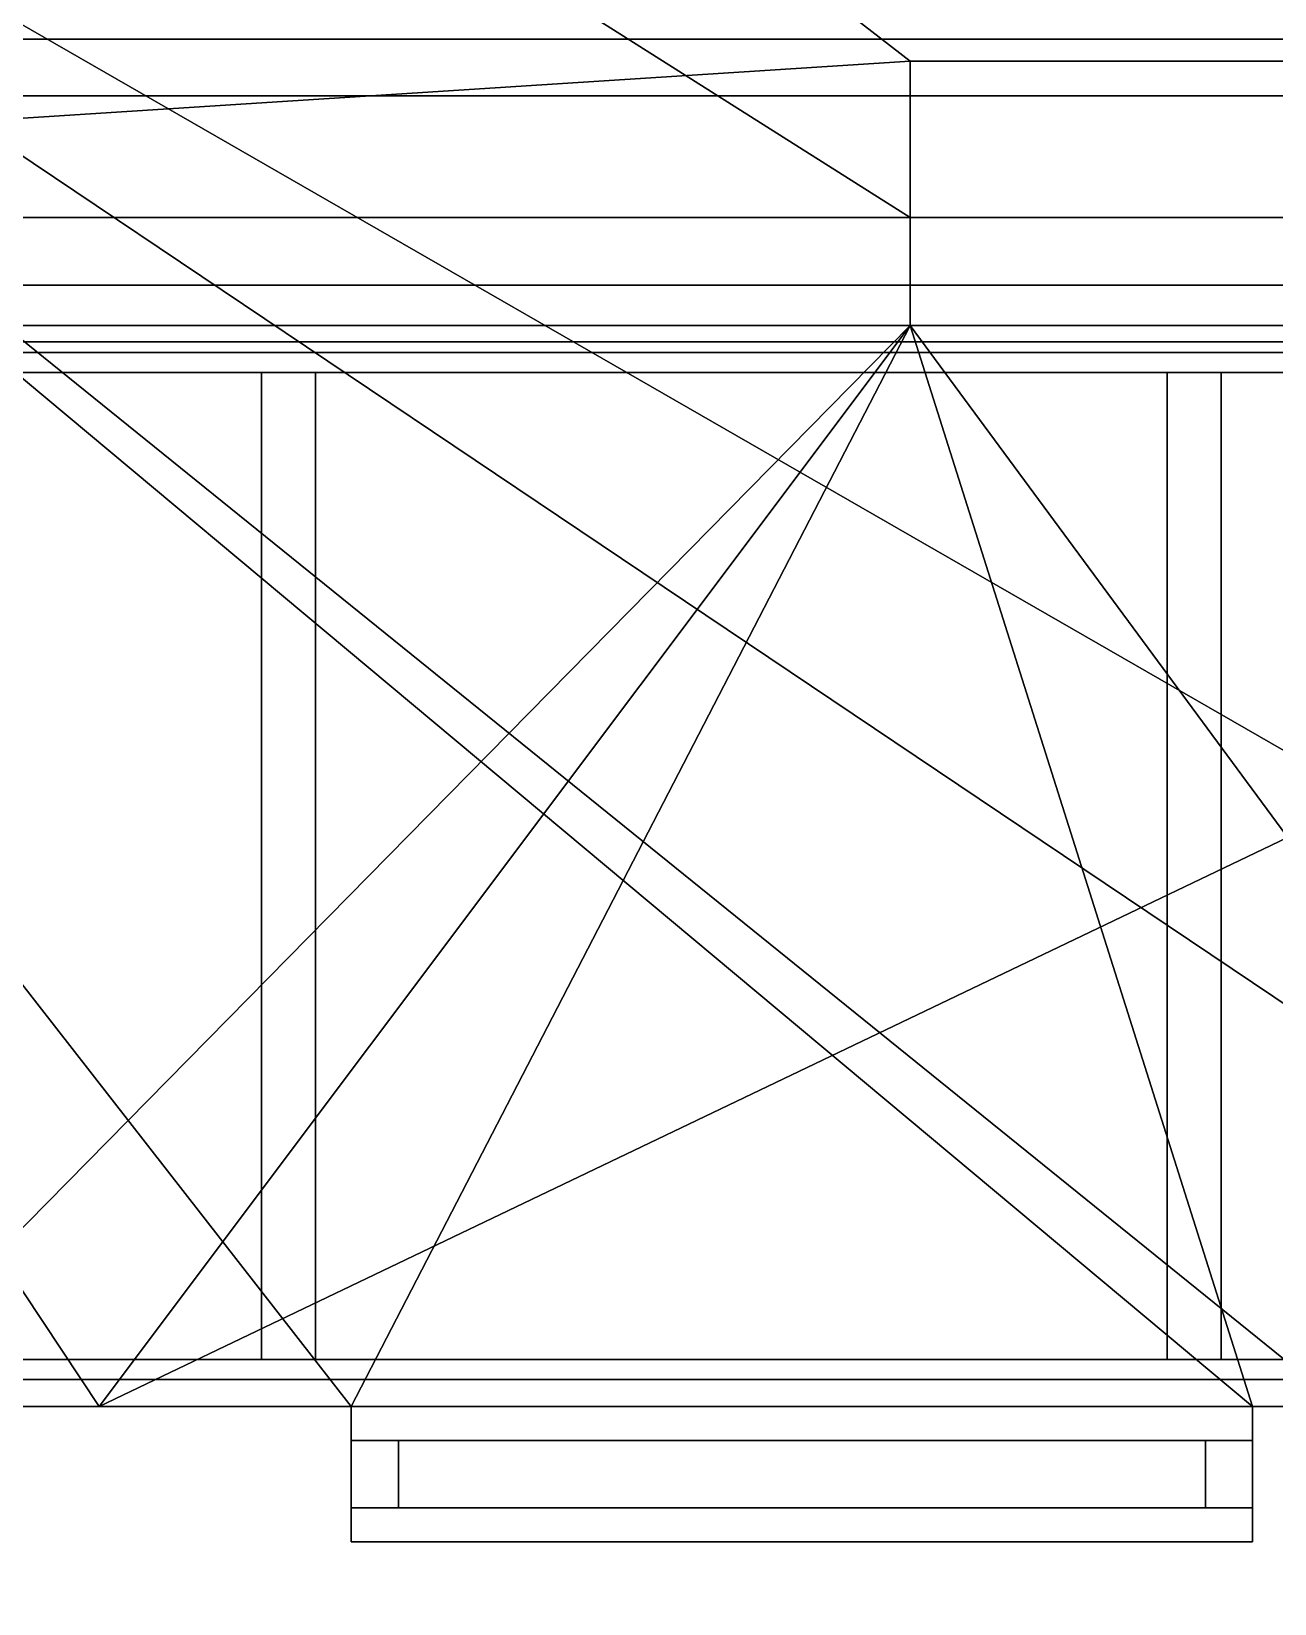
# Model space of a CAD drawing. Extents: x -7.1 to 5.5, y -11 to 12.
# Drawn here: x -3.785 to -1.486, y 5.336 to 8.244 of the extents above; entities that cross this region are included whole.
import ezdxf

# ---------------------------------------------------------------- set-up
doc = ezdxf.new("R2010")
doc.units = 0

msp = doc.modelspace()

# ---------------------------------------------------------------- linework, layer by layer
for points in [[(-7.01, 11.9, 33.8262), (-7.01, 7.7, 33.8262), (5.39, 7.7, 33.8262), (5.39, 11.9, 33.8262)], [(0.04, 8.189, 3.6953), (5.04, 11.6741, 3.6953), (-6.66, 11.6741, 3.6953), (-2.16, 8.189, 3.6953)], [(-2.16, 8.189, 3.6953), (-6.66, 11.6741, 3.6953), (-6.66, 7.9, 3.6953)], [(0.04, 8.189, 7.2953), (5.04, 11.6741, 7.2953), (-6.66, 11.6741, 7.2953), (-2.16, 8.189, 7.2953)], [(-2.16, 8.189, 7.2953), (-6.66, 11.6741, 7.2953), (-6.66, 7.9, 7.2953)], [(0.04, 8.189, 10.8953), (5.04, 11.6741, 10.8953), (-6.66, 11.6741, 10.8953), (-2.16, 8.189, 10.8953)], [(-2.16, 8.189, 10.8953), (-6.66, 11.6741, 10.8953), (-6.66, 7.9, 10.8953)], [(0.04, 8.189, 14.4953), (5.04, 11.6741, 14.4953), (-6.66, 11.6741, 14.4953), (-2.16, 8.189, 14.4953)], [(-2.16, 8.189, 14.4953), (-6.66, 11.6741, 14.4953), (-6.66, 7.9, 14.4953)], [(0.04, 8.189, 18.0953), (5.04, 11.6741, 18.0953), (-6.66, 11.6741, 18.0953), (-2.16, 8.189, 18.0953)], [(-2.16, 8.189, 18.0953), (-6.66, 11.6741, 18.0953), (-6.66, 7.9, 18.0953)], [(0.04, 8.189, 21.6953), (5.04, 11.6741, 21.6953), (-6.66, 11.6741, 21.6953), (-2.16, 8.189, 21.6953)], [(-2.16, 8.189, 21.6953), (-6.66, 11.6741, 21.6953), (-6.66, 7.9, 21.6953)], [(0.04, 8.189, 25.2953), (5.04, 11.6741, 25.2953), (-6.66, 11.6741, 25.2953), (-2.16, 8.189, 25.2953)], [(-2.16, 8.189, 25.2953), (-6.66, 11.6741, 25.2953), (-6.66, 7.9, 25.2953)], [(0.04, 8.189, 28.8953), (5.04, 11.6741, 28.8953), (-6.66, 11.6741, 28.8953), (-2.16, 8.189, 28.8953)], [(-2.16, 8.189, 28.8953), (-6.66, 11.6741, 28.8953), (-6.66, 7.9, 28.8953)], [(-2.16, 7.9, 6.8953), (-6.66, 7.9, 6.8953), (-6.66, 10.7481, 6.8953)], [(-2.16, 7.9, 6.8953), (-6.66, 10.7481, 6.8953), (5.04, 10.7481, 6.8953), (0.04, 7.9, 6.8953)], [(-2.16, 7.9, 10.4953), (-6.66, 7.9, 10.4953), (-6.66, 10.7481, 10.4953)], [(-2.16, 7.9, 10.4953), (-6.66, 10.7481, 10.4953), (5.04, 10.7481, 10.4953), (0.04, 7.9, 10.4953)], [(-2.16, 7.9, 14.0953), (-6.66, 7.9, 14.0953), (-6.66, 10.7481, 14.0953)], [(-2.16, 7.9, 14.0953), (-6.66, 10.7481, 14.0953), (5.04, 10.7481, 14.0953), (0.04, 7.9, 14.0953)], [(-2.16, 7.9, 17.6953), (-6.66, 7.9, 17.6953), (-6.66, 10.7481, 17.6953)], [(-2.16, 7.9, 17.6953), (-6.66, 10.7481, 17.6953), (5.04, 10.7481, 17.6953), (0.04, 7.9, 17.6953)], [(-2.16, 7.9, 21.2953), (-6.66, 7.9, 21.2953), (-6.66, 10.7481, 21.2953)], [(-2.16, 7.9, 21.2953), (-6.66, 10.7481, 21.2953), (5.04, 10.7481, 21.2953), (0.04, 7.9, 21.2953)], [(-2.16, 7.9, 24.8953), (-6.66, 7.9, 24.8953), (-6.66, 10.7481, 24.8953)], [(-2.16, 7.9, 24.8953), (-6.66, 10.7481, 24.8953), (5.04, 10.7481, 24.8953), (0.04, 7.9, 24.8953)], [(-2.16, 7.9, 28.4953), (-6.66, 7.9, 28.4953), (-6.66, 10.7481, 28.4953)], [(-2.16, 7.9, 28.4953), (-6.66, 10.7481, 28.4953), (5.04, 10.7481, 28.4953), (0.04, 7.9, 28.4953)], [(-2.16, 7.9, 32.0953), (-6.66, 7.9, 32.0953), (-6.66, 10.7481, 32.0953)], [(-2.16, 7.9, 32.0953), (-6.66, 10.7481, 32.0953), (5.04, 10.7481, 32.0953), (0.04, 7.9, 32.0953)], [(4.69, 9.7, 3.0953), (-3.66, 5.7, 3.0953), (-6.31, 9.7, 3.0953)], [(-6.31, 9.7, 3.0953), (-3.66, 5.7, 3.0953), (-5.96, 5.7, 3.0953)], [(-6.31, 9.7, 0.0953), (-4.1267, 5.7, 0.0953), (-3.66, 5.7, 0.0953)], [(-6.31, 9.7, 0.0953), (-3.66, 5.7, 0.0953), (-3.1934, 5.7, 0.0953)], [(-6.31, 9.7, 0.0953), (-3.1934, 5.7, 0.0953), (-1.5267, 5.7, 0.0953)], [(-6.31, 9.7, 0.0953), (-1.5267, 5.7, 0.0953), (-1.36, 5.7, 0.0953)], [(-6.31, 9.7, 0.0953), (-0.36, 5.7, 0.0953), (0.64, 5.7, 0.0953)], [(-6.31, 9.7, 0.0953), (0.64, 5.7, 0.0953), (1.09, 5.7, 0.0953), (4.69, 9.7, 0.0953)], [(-6.31, 9.7, 0.0953), (-1.36, 5.7, 0.0953), (-0.36, 5.7, 0.0953)], [(4.69, 9.7, 3.0953), (-1.36, 5.7, 3.0953), (-3.66, 5.7, 3.0953)], [(4.69, 8.23, 1.0453), (-4.31, 8.23, 1.0453), (-4.31, 7.67, 1.0453), (4.69, 7.67, 1.0453)], [(4.69, 8.23, 0.9453), (-4.31, 8.23, 0.9453), (-4.31, 8.23, 1.0453), (4.69, 8.23, 1.0453)], [(4.69, 8.23, 0.9453), (4.69, 7.67, 0.9453), (-4.31, 7.67, 0.9453), (-4.31, 8.23, 0.9453)], [(-2.16, 7.9, 3.6953), (-2.16, 8.189, 3.6953), (-6.66, 7.9, 3.6953)], [(-2.16, 7.9, 7.2953), (-2.16, 8.189, 7.2953), (-6.66, 7.9, 7.2953)], [(-2.16, 7.9, 10.8953), (-2.16, 8.189, 10.8953), (-6.66, 7.9, 10.8953)], [(-2.16, 7.9, 14.4953), (-2.16, 8.189, 14.4953), (-6.66, 7.9, 14.4953)], [(-2.16, 7.9, 18.0953), (-2.16, 8.189, 18.0953), (-6.66, 7.9, 18.0953)], [(-2.16, 7.9, 21.6953), (-2.16, 8.189, 21.6953), (-6.66, 7.9, 21.6953)], [(-2.16, 7.9, 25.2953), (-2.16, 8.189, 25.2953), (-6.66, 7.9, 25.2953)], [(-2.16, 7.9, 28.8953), (-2.16, 8.189, 28.8953), (-6.66, 7.9, 28.8953)], [(0.04, 7.9, 3.6102), (0.04, 8.189, 3.6102), (-2.16, 8.189, 3.6102), (-2.16, 7.9, 3.6102)], [(0.04, 8.189, 3.6102), (0.04, 8.189, 3.6953), (-2.16, 8.189, 3.6953), (-2.16, 8.189, 3.6102)], [(-2.16, 7.9, 3.6953), (-2.16, 7.9, 3.6102), (-2.16, 8.189, 3.6102), (-2.16, 8.189, 3.6953)], [(0.04, 7.9, 7.2103), (0.04, 8.189, 7.2103), (-2.16, 8.189, 7.2103), (-2.16, 7.9, 7.2103)], [(0.04, 8.189, 7.2103), (0.04, 8.189, 7.2953), (-2.16, 8.189, 7.2953), (-2.16, 8.189, 7.2103)], [(-2.16, 7.9, 7.2953), (-2.16, 7.9, 7.2103), (-2.16, 8.189, 7.2103), (-2.16, 8.189, 7.2953)], [(0.04, 7.9, 10.8103), (0.04, 8.189, 10.8103), (-2.16, 8.189, 10.8103), (-2.16, 7.9, 10.8103)], [(0.04, 8.189, 10.8103), (0.04, 8.189, 10.8953), (-2.16, 8.189, 10.8953), (-2.16, 8.189, 10.8103)], [(-2.16, 7.9, 10.8953), (-2.16, 7.9, 10.8103), (-2.16, 8.189, 10.8103), (-2.16, 8.189, 10.8953)], [(0.04, 7.9, 14.4103), (0.04, 8.189, 14.4103), (-2.16, 8.189, 14.4103), (-2.16, 7.9, 14.4103)], [(0.04, 8.189, 14.4103), (0.04, 8.189, 14.4953), (-2.16, 8.189, 14.4953), (-2.16, 8.189, 14.4103)], [(-2.16, 7.9, 14.4953), (-2.16, 7.9, 14.4103), (-2.16, 8.189, 14.4103), (-2.16, 8.189, 14.4953)], [(0.04, 7.9, 18.0103), (0.04, 8.189, 18.0103), (-2.16, 8.189, 18.0103), (-2.16, 7.9, 18.0103)], [(0.04, 8.189, 18.0103), (0.04, 8.189, 18.0953), (-2.16, 8.189, 18.0953), (-2.16, 8.189, 18.0103)], [(-2.16, 7.9, 18.0953), (-2.16, 7.9, 18.0103), (-2.16, 8.189, 18.0103), (-2.16, 8.189, 18.0953)], [(0.04, 7.9, 21.6103), (0.04, 8.189, 21.6103), (-2.16, 8.189, 21.6103), (-2.16, 7.9, 21.6103)], [(0.04, 8.189, 21.6103), (0.04, 8.189, 21.6953), (-2.16, 8.189, 21.6953), (-2.16, 8.189, 21.6103)], [(-2.16, 7.9, 21.6953), (-2.16, 7.9, 21.6103), (-2.16, 8.189, 21.6103), (-2.16, 8.189, 21.6953)], [(0.04, 7.9, 25.2103), (0.04, 8.189, 25.2103), (-2.16, 8.189, 25.2103), (-2.16, 7.9, 25.2103)], [(0.04, 8.189, 25.2103), (0.04, 8.189, 25.2953), (-2.16, 8.189, 25.2953), (-2.16, 8.189, 25.2103)], [(-2.16, 7.9, 25.2953), (-2.16, 7.9, 25.2103), (-2.16, 8.189, 25.2103), (-2.16, 8.189, 25.2953)], [(0.04, 7.9, 28.8103), (0.04, 8.189, 28.8103), (-2.16, 8.189, 28.8103), (-2.16, 7.9, 28.8103)], [(0.04, 8.189, 28.8103), (0.04, 8.189, 28.8953), (-2.16, 8.189, 28.8953), (-2.16, 8.189, 28.8103)], [(-2.16, 7.9, 28.8953), (-2.16, 7.9, 28.8103), (-2.16, 8.189, 28.8103), (-2.16, 8.189, 28.8953)], [(4.69, 8.125, 0.0953), (-4.31, 8.125, 0.0953), (-4.31, 8.125, 0.9453), (4.69, 8.125, 0.9453)], [(-2.16, 7.9, 3.6953), (-6.66, 7.9, 3.6953), (-6.66, 7.9, 6.8953), (-2.16, 7.9, 6.8953)], [(-2.16, 7.9, 7.2953), (-6.66, 7.9, 7.2953), (-6.66, 7.9, 10.4953), (-2.16, 7.9, 10.4953)], [(-2.16, 7.9, 10.8953), (-6.66, 7.9, 10.8953), (-6.66, 7.9, 14.0953), (-2.16, 7.9, 14.0953)], [(-2.16, 7.9, 14.4953), (-6.66, 7.9, 14.4953), (-6.66, 7.9, 17.6953), (-2.16, 7.9, 17.6953)], [(-2.16, 7.9, 18.0953), (-6.66, 7.9, 18.0953), (-6.66, 7.9, 21.2953), (-2.16, 7.9, 21.2953)], [(-2.16, 7.9, 21.6953), (-6.66, 7.9, 21.6953), (-6.66, 7.9, 24.8953), (-2.16, 7.9, 24.8953)], [(-2.16, 7.9, 25.2953), (-6.66, 7.9, 25.2953), (-6.66, 7.9, 28.4953), (-2.16, 7.9, 28.4953)], [(-2.16, 7.9, 28.8953), (-6.66, 7.9, 28.8953), (-6.66, 7.9, 32.0953), (-2.16, 7.9, 32.0953)], [(-2.16, 7.9, 6.8953), (0.04, 7.9, 6.8953), (0.04, 7.7, 6.8953), (-2.16, 7.7, 6.8953)], [(0.04, 7.7, 3.4953), (0.04, 7.9, 3.4953), (-2.16, 7.9, 3.4953), (-2.16, 7.7, 3.4953)], [(0.04, 7.9, 3.6102), (-2.16, 7.9, 3.6102), (-2.16, 7.9, 3.4953), (0.04, 7.9, 3.4953)], [(-2.16, 7.9, 3.6102), (-2.16, 7.9, 3.6953), (-2.16, 7.7, 3.4953), (-2.16, 7.9, 3.4953)], [(-2.16, 7.9, 6.8953), (-2.16, 7.7, 6.8953), (-2.16, 7.7, 3.4953), (-2.16, 7.9, 3.6953)], [(-2.16, 7.9, 10.4953), (0.04, 7.9, 10.4953), (0.04, 7.7, 10.4953), (-2.16, 7.7, 10.4953)], [(0.04, 7.7, 7.0953), (0.04, 7.9, 7.0953), (-2.16, 7.9, 7.0953), (-2.16, 7.7, 7.0953)], [(0.04, 7.9, 7.2103), (-2.16, 7.9, 7.2103), (-2.16, 7.9, 7.0953), (0.04, 7.9, 7.0953)], [(-2.16, 7.9, 7.2103), (-2.16, 7.9, 7.2953), (-2.16, 7.7, 7.0953), (-2.16, 7.9, 7.0953)], [(-2.16, 7.9, 10.4953), (-2.16, 7.7, 10.4953), (-2.16, 7.7, 7.0953), (-2.16, 7.9, 7.2953)], [(-2.16, 7.9, 14.0953), (0.04, 7.9, 14.0953), (0.04, 7.7, 14.0953), (-2.16, 7.7, 14.0953)], [(0.04, 7.7, 10.6953), (0.04, 7.9, 10.6953), (-2.16, 7.9, 10.6953), (-2.16, 7.7, 10.6953)], [(0.04, 7.9, 10.8103), (-2.16, 7.9, 10.8103), (-2.16, 7.9, 10.6953), (0.04, 7.9, 10.6953)], [(-2.16, 7.9, 10.8103), (-2.16, 7.9, 10.8953), (-2.16, 7.7, 10.6953), (-2.16, 7.9, 10.6953)], [(-2.16, 7.9, 14.0953), (-2.16, 7.7, 14.0953), (-2.16, 7.7, 10.6953), (-2.16, 7.9, 10.8953)], [(-2.16, 7.9, 17.6953), (0.04, 7.9, 17.6953), (0.04, 7.7, 17.6953), (-2.16, 7.7, 17.6953)], [(0.04, 7.7, 14.2953), (0.04, 7.9, 14.2953), (-2.16, 7.9, 14.2953), (-2.16, 7.7, 14.2953)], [(0.04, 7.9, 14.4103), (-2.16, 7.9, 14.4103), (-2.16, 7.9, 14.2953), (0.04, 7.9, 14.2953)], [(-2.16, 7.9, 14.4103), (-2.16, 7.9, 14.4953), (-2.16, 7.7, 14.2953), (-2.16, 7.9, 14.2953)], [(-2.16, 7.9, 17.6953), (-2.16, 7.7, 17.6953), (-2.16, 7.7, 14.2953), (-2.16, 7.9, 14.4953)], [(-2.16, 7.9, 21.2953), (0.04, 7.9, 21.2953), (0.04, 7.7, 21.2953), (-2.16, 7.7, 21.2953)], [(0.04, 7.7, 17.8953), (0.04, 7.9, 17.8953), (-2.16, 7.9, 17.8953), (-2.16, 7.7, 17.8953)], [(0.04, 7.9, 18.0103), (-2.16, 7.9, 18.0103), (-2.16, 7.9, 17.8953), (0.04, 7.9, 17.8953)], [(-2.16, 7.9, 18.0103), (-2.16, 7.9, 18.0953), (-2.16, 7.7, 17.8953), (-2.16, 7.9, 17.8953)], [(-2.16, 7.9, 21.2953), (-2.16, 7.7, 21.2953), (-2.16, 7.7, 17.8953), (-2.16, 7.9, 18.0953)], [(-2.16, 7.9, 24.8953), (0.04, 7.9, 24.8953), (0.04, 7.7, 24.8953), (-2.16, 7.7, 24.8953)], [(0.04, 7.7, 21.4953), (0.04, 7.9, 21.4953), (-2.16, 7.9, 21.4953), (-2.16, 7.7, 21.4953)], [(0.04, 7.9, 21.6103), (-2.16, 7.9, 21.6103), (-2.16, 7.9, 21.4953), (0.04, 7.9, 21.4953)], [(-2.16, 7.9, 21.6103), (-2.16, 7.9, 21.6953), (-2.16, 7.7, 21.4953), (-2.16, 7.9, 21.4953)], [(-2.16, 7.9, 24.8953), (-2.16, 7.7, 24.8953), (-2.16, 7.7, 21.4953), (-2.16, 7.9, 21.6953)], [(-2.16, 7.9, 28.4953), (0.04, 7.9, 28.4953), (0.04, 7.7, 28.4953), (-2.16, 7.7, 28.4953)], [(0.04, 7.7, 25.0953), (0.04, 7.9, 25.0953), (-2.16, 7.9, 25.0953), (-2.16, 7.7, 25.0953)], [(0.04, 7.9, 25.2103), (-2.16, 7.9, 25.2103), (-2.16, 7.9, 25.0953), (0.04, 7.9, 25.0953)], [(-2.16, 7.9, 25.2103), (-2.16, 7.9, 25.2953), (-2.16, 7.7, 25.0953), (-2.16, 7.9, 25.0953)], [(-2.16, 7.9, 28.4953), (-2.16, 7.7, 28.4953), (-2.16, 7.7, 25.0953), (-2.16, 7.9, 25.2953)], [(-2.16, 7.9, 32.0953), (0.04, 7.9, 32.0953), (0.04, 7.7, 32.6188), (-2.16, 7.7, 32.6188)], [(0.04, 7.7, 28.6953), (0.04, 7.9, 28.6953), (-2.16, 7.9, 28.6953), (-2.16, 7.7, 28.6953)], [(0.04, 7.9, 28.8103), (-2.16, 7.9, 28.8103), (-2.16, 7.9, 28.6953), (0.04, 7.9, 28.6953)], [(-2.16, 7.9, 28.8103), (-2.16, 7.9, 28.8953), (-2.16, 7.7, 28.6953), (-2.16, 7.9, 28.6953)], [(-2.16, 7.9, 32.0953), (-2.16, 7.7, 32.6188), (-2.16, 7.7, 28.6953), (-2.16, 7.9, 28.8953)], [(4.69, 7.775, 0.9453), (-4.31, 7.775, 0.9453), (-4.31, 7.775, 0.0953), (4.69, 7.775, 0.0953)], [(-7.01, 7.7, 33.7), (-7.06, 7.65, 33.7), (5.44, 7.65, 33.7), (5.39, 7.7, 33.7)], [(5.39, 7.7, 33.5698), (5.44, 7.65, 33.5698), (-7.06, 7.65, 33.5698), (-7.01, 7.7, 33.5698)], [(-6.76, 7.7, 32.9453), (5.14, 7.7, 32.9453), (5.39, 7.7, 33.8262), (-7.01, 7.7, 33.8262)], [(5.14, 7.7, 32.9453), (-6.76, 7.7, 32.9453), (-6.6794, 7.6131, 32.9453), (5.0593, 7.6131, 32.9453)], [(5.0593, 7.6131, 32.9453), (-6.6794, 7.6131, 32.9453), (-6.66, 7.7, 32.6188), (5.04, 7.7, 32.6188)], [(-6.66, 7.7, 3.4953), (-2.16, 7.7, 3.4953), (-2.16, 7.7, 6.8953), (-6.66, 7.7, 6.8953)], [(-2.16, 7.7, 6.8953), (-3.66, 5.7, 6.8953), (-6.66, 5.7, 6.8953), (-6.66, 7.7, 6.8953)], [(-4.1267, 5.7, 3.4953), (-2.16, 7.7, 3.4953), (-6.66, 7.7, 3.4953)], [(-6.66, 7.7, 7.0953), (-2.16, 7.7, 7.0953), (-2.16, 7.7, 10.4953), (-6.66, 7.7, 10.4953)], [(-2.16, 7.7, 10.4953), (-3.66, 5.7, 10.4953), (-6.66, 5.7, 10.4953), (-6.66, 7.7, 10.4953)], [(-4.1267, 5.7, 7.0953), (-2.16, 7.7, 7.0953), (-6.66, 7.7, 7.0953)], [(-6.66, 7.7, 10.6953), (-2.16, 7.7, 10.6953), (-2.16, 7.7, 14.0953), (-6.66, 7.7, 14.0953)], [(-2.16, 7.7, 14.0953), (-3.66, 5.7, 14.0953), (-6.66, 5.7, 14.0953), (-6.66, 7.7, 14.0953)], [(-4.1267, 5.7, 10.6953), (-2.16, 7.7, 10.6953), (-6.66, 7.7, 10.6953)], [(-6.66, 7.7, 14.2953), (-2.16, 7.7, 14.2953), (-2.16, 7.7, 17.6953), (-6.66, 7.7, 17.6953)], [(-2.16, 7.7, 17.6953), (-3.66, 5.7, 17.6953), (-6.66, 5.7, 17.6953), (-6.66, 7.7, 17.6953)], [(-4.1267, 5.7, 14.2953), (-2.16, 7.7, 14.2953), (-6.66, 7.7, 14.2953)], [(-6.66, 7.7, 17.8953), (-2.16, 7.7, 17.8953), (-2.16, 7.7, 21.2953), (-6.66, 7.7, 21.2953)], [(-2.16, 7.7, 21.2953), (-3.66, 5.7, 21.2953), (-6.66, 5.7, 21.2953), (-6.66, 7.7, 21.2953)], [(-4.1267, 5.7, 17.8953), (-2.16, 7.7, 17.8953), (-6.66, 7.7, 17.8953)], [(-6.66, 7.7, 21.4953), (-2.16, 7.7, 21.4953), (-2.16, 7.7, 24.8953), (-6.66, 7.7, 24.8953)], [(-2.16, 7.7, 24.8953), (-3.66, 5.7, 24.8953), (-6.66, 5.7, 24.8953), (-6.66, 7.7, 24.8953)], [(-4.1267, 5.7, 21.4953), (-2.16, 7.7, 21.4953), (-6.66, 7.7, 21.4953)], [(-6.66, 7.7, 25.0953), (-2.16, 7.7, 25.0953), (-2.16, 7.7, 28.4953), (-6.66, 7.7, 28.4953)], [(-2.16, 7.7, 28.4953), (-3.66, 5.7, 28.4953), (-6.66, 5.7, 28.4953), (-6.66, 7.7, 28.4953)], [(-4.1267, 5.7, 25.0953), (-2.16, 7.7, 25.0953), (-6.66, 7.7, 25.0953)], [(-6.66, 7.7, 28.6953), (-2.16, 7.7, 28.6953), (-2.16, 7.7, 32.6188), (-6.66, 7.7, 32.6188)], [(-4.1267, 5.7, 28.6953), (-2.16, 7.7, 28.6953), (-6.66, 7.7, 28.6953)], [(-3.66, 5.7, 3.4953), (-2.16, 7.7, 3.4953), (-4.1267, 5.7, 3.4953)], [(-3.66, 5.7, 7.0953), (-2.16, 7.7, 7.0953), (-4.1267, 5.7, 7.0953)], [(-3.66, 5.7, 10.6953), (-2.16, 7.7, 10.6953), (-4.1267, 5.7, 10.6953)], [(-3.66, 5.7, 14.2953), (-2.16, 7.7, 14.2953), (-4.1267, 5.7, 14.2953)], [(-3.66, 5.7, 17.8953), (-2.16, 7.7, 17.8953), (-4.1267, 5.7, 17.8953)], [(-3.66, 5.7, 21.4953), (-2.16, 7.7, 21.4953), (-4.1267, 5.7, 21.4953)], [(-3.66, 5.7, 25.0953), (-2.16, 7.7, 25.0953), (-4.1267, 5.7, 25.0953)], [(-3.66, 5.7, 28.6953), (-2.16, 7.7, 28.6953), (-4.1267, 5.7, 28.6953)], [(-3.66, 5.7, 3.4953), (-3.1934, 5.7, 3.4953), (-2.16, 7.7, 3.4953)], [(-0.685, 5.7, 6.8953), (-3.66, 5.7, 6.8953), (-2.16, 7.7, 6.8953)], [(-3.66, 5.7, 7.0953), (-3.1934, 5.7, 7.0953), (-2.16, 7.7, 7.0953)], [(-0.685, 5.7, 10.4953), (-3.66, 5.7, 10.4953), (-2.16, 7.7, 10.4953)], [(-3.66, 5.7, 10.6953), (-3.1934, 5.7, 10.6953), (-2.16, 7.7, 10.6953)], [(-0.685, 5.7, 14.0953), (-3.66, 5.7, 14.0953), (-2.16, 7.7, 14.0953)], [(-3.66, 5.7, 14.2953), (-3.1934, 5.7, 14.2953), (-2.16, 7.7, 14.2953)], [(-0.685, 5.7, 17.6953), (-3.66, 5.7, 17.6953), (-2.16, 7.7, 17.6953)], [(-3.66, 5.7, 17.8953), (-3.1934, 5.7, 17.8953), (-2.16, 7.7, 17.8953)], [(-0.685, 5.7, 21.2953), (-3.66, 5.7, 21.2953), (-2.16, 7.7, 21.2953)], [(-3.66, 5.7, 21.4953), (-3.1934, 5.7, 21.4953), (-2.16, 7.7, 21.4953)], [(-0.685, 5.7, 24.8953), (-3.66, 5.7, 24.8953), (-2.16, 7.7, 24.8953)], [(-3.66, 5.7, 25.0953), (-3.1934, 5.7, 25.0953), (-2.16, 7.7, 25.0953)], [(-0.685, 5.7, 28.4953), (-3.66, 5.7, 28.4953), (-2.16, 7.7, 28.4953)], [(-3.66, 5.7, 28.6953), (-3.1934, 5.7, 28.6953), (-2.16, 7.7, 28.6953)], [(-1.5267, 5.7, 3.4953), (-2.16, 7.7, 3.4953), (-3.1934, 5.7, 3.4953)], [(-1.5267, 5.7, 7.0953), (-2.16, 7.7, 7.0953), (-3.1934, 5.7, 7.0953)], [(-1.5267, 5.7, 10.6953), (-2.16, 7.7, 10.6953), (-3.1934, 5.7, 10.6953)], [(-1.5267, 5.7, 14.2953), (-2.16, 7.7, 14.2953), (-3.1934, 5.7, 14.2953)], [(-1.5267, 5.7, 17.8953), (-2.16, 7.7, 17.8953), (-3.1934, 5.7, 17.8953)], [(-1.5267, 5.7, 21.4953), (-2.16, 7.7, 21.4953), (-3.1934, 5.7, 21.4953)], [(-1.5267, 5.7, 25.0953), (-2.16, 7.7, 25.0953), (-3.1934, 5.7, 25.0953)], [(-1.5267, 5.7, 28.6953), (-2.16, 7.7, 28.6953), (-3.1934, 5.7, 28.6953)], [(-1.36, 5.7, 3.4953), (0.04, 7.7, 3.4953), (-2.16, 7.7, 3.4953), (-1.5267, 5.7, 3.4953)], [(-0.685, 5.7, 6.8953), (-2.16, 7.7, 6.8953), (0.04, 7.7, 6.8953)], [(-1.36, 5.7, 7.0953), (0.04, 7.7, 7.0953), (-2.16, 7.7, 7.0953), (-1.5267, 5.7, 7.0953)], [(-0.685, 5.7, 10.4953), (-2.16, 7.7, 10.4953), (0.04, 7.7, 10.4953)], [(-1.36, 5.7, 10.6953), (0.04, 7.7, 10.6953), (-2.16, 7.7, 10.6953), (-1.5267, 5.7, 10.6953)], [(-0.685, 5.7, 14.0953), (-2.16, 7.7, 14.0953), (0.04, 7.7, 14.0953)], [(-1.36, 5.7, 14.2953), (0.04, 7.7, 14.2953), (-2.16, 7.7, 14.2953), (-1.5267, 5.7, 14.2953)], [(-0.685, 5.7, 17.6953), (-2.16, 7.7, 17.6953), (0.04, 7.7, 17.6953)], [(-1.36, 5.7, 17.8953), (0.04, 7.7, 17.8953), (-2.16, 7.7, 17.8953), (-1.5267, 5.7, 17.8953)], [(-0.685, 5.7, 21.2953), (-2.16, 7.7, 21.2953), (0.04, 7.7, 21.2953)], [(-1.36, 5.7, 21.4953), (0.04, 7.7, 21.4953), (-2.16, 7.7, 21.4953), (-1.5267, 5.7, 21.4953)], [(-0.685, 5.7, 24.8953), (-2.16, 7.7, 24.8953), (0.04, 7.7, 24.8953)], [(-1.36, 5.7, 25.0953), (0.04, 7.7, 25.0953), (-2.16, 7.7, 25.0953), (-1.5267, 5.7, 25.0953)], [(-0.685, 5.7, 28.4953), (-2.16, 7.7, 28.4953), (0.04, 7.7, 28.4953)], [(-1.36, 5.7, 28.6953), (0.04, 7.7, 28.6953), (-2.16, 7.7, 28.6953), (-1.5267, 5.7, 28.6953)], [(5.44, 7.65, 33.7), (-7.06, 7.65, 33.7), (-7.06, 7.65, 33.5698), (5.44, 7.65, 33.5698)], [(-4.31, 7.67, 0.9453), (4.69, 7.67, 0.9453), (4.69, 7.67, 1.0453), (-4.31, 7.67, 1.0453)], [(5.0593, 7.6131, 32.8394), (5.0593, 5.7869, 32.8394), (-6.6794, 5.7869, 32.8394), (-6.6794, 7.6131, 32.8394)], [(-6.6794, 5.7869, 32.8747), (5.0593, 5.7869, 32.8747), (5.0593, 7.6131, 32.8747), (-6.6794, 7.6131, 32.8747)], [(5.0593, 7.6131, 32.8747), (5.0593, 7.6131, 32.8394), (-6.6794, 7.6131, 32.8394), (-6.6794, 7.6131, 32.8747)], [(-3.2597, 7.6131, 32.9012), (-3.3597, 7.6131, 32.9012), (-3.3597, 5.7869, 32.9012), (-3.2597, 5.7869, 32.9012)], [(-3.2597, 5.7869, 32.813), (-3.3597, 5.7869, 32.813), (-3.3597, 7.6131, 32.813), (-3.2597, 7.6131, 32.813)], [(-3.3597, 7.6131, 32.813), (-3.3597, 5.7869, 32.813), (-3.3597, 5.7869, 32.9012), (-3.3597, 7.6131, 32.9012)], [(-3.2597, 5.7869, 32.9012), (-3.2597, 5.7869, 32.813), (-3.2597, 7.6131, 32.813), (-3.2597, 7.6131, 32.9012)], [(-1.6847, 7.6131, 32.813), (-1.6847, 5.7869, 32.813), (-1.6847, 5.7869, 32.9012), (-1.6847, 7.6131, 32.9012)], [(-1.5847, 5.7869, 32.813), (-1.6847, 5.7869, 32.813), (-1.6847, 7.6131, 32.813), (-1.5847, 7.6131, 32.813)], [(-1.5847, 7.6131, 32.9012), (-1.6847, 7.6131, 32.9012), (-1.6847, 5.7869, 32.9012), (-1.5847, 5.7869, 32.9012)], [(-1.5847, 5.7869, 32.9012), (-1.5847, 5.7869, 32.813), (-1.5847, 7.6131, 32.813), (-1.5847, 7.6131, 32.9012)], [(-6.76, 5.7, 32.9453), (5.14, 5.7, 32.9453), (5.0593, 5.7869, 32.9453), (-6.6794, 5.7869, 32.9453)], [(-6.6794, 5.7869, 32.9453), (5.0593, 5.7869, 32.9453), (5.0593, 5.7, 32.6188), (-6.66, 5.7, 32.6188)], [(5.0593, 5.7869, 32.8394), (5.0593, 5.7869, 32.8747), (-6.6794, 5.7869, 32.8747), (-6.6794, 5.7869, 32.8394)], [(-7.06, 5.75, 33.5698), (-7.06, 5.75, 33.7), (5.44, 5.75, 33.7), (5.44, 5.75, 33.5698)], [(-7.01, 5.7, 33.5698), (-7.06, 5.75, 33.5698), (5.44, 5.75, 33.5698), (5.39, 5.7, 33.5698)], [(5.39, 5.7, 33.7), (5.44, 5.75, 33.7), (-7.06, 5.75, 33.7), (-7.01, 5.7, 33.7)], [(5.39, 5.7, 33.8262), (-7.01, 5.7, 33.8262), (-6.2318, 5.1986, 33.8262), (4.6118, 5.1986, 33.8262)], [(5.14, 5.7, 32.9453), (-6.76, 5.7, 32.9453), (-7.01, 5.7, 33.8262), (5.39, 5.7, 33.8262)], [(-3.66, 5.7, 6.4953), (-5.96, 5.7, 6.4953), (-6.66, 5.7, 6.8953), (-3.66, 5.7, 6.8953)], [(-3.66, 5.7, 10.0953), (-5.96, 5.7, 10.0953), (-6.66, 5.7, 10.4953), (-3.66, 5.7, 10.4953)], [(-3.66, 5.7, 13.6953), (-5.96, 5.7, 13.6953), (-6.66, 5.7, 14.0953), (-3.66, 5.7, 14.0953)], [(-3.66, 5.7, 17.2953), (-5.96, 5.7, 17.2953), (-6.66, 5.7, 17.6953), (-3.66, 5.7, 17.6953)], [(-3.66, 5.7, 20.8953), (-5.96, 5.7, 20.8953), (-6.66, 5.7, 21.2953), (-3.66, 5.7, 21.2953)], [(-3.66, 5.7, 24.4953), (-5.96, 5.7, 24.4953), (-6.66, 5.7, 24.8953), (-3.66, 5.7, 24.8953)], [(-3.66, 5.7, 28.0953), (-5.96, 5.7, 28.0953), (-6.66, 5.7, 28.4953), (-3.66, 5.7, 28.4953)], [(-3.66, 5.7, 31.6953), (-5.96, 5.7, 31.6953), (-6.66, 5.7, 32.6188), (-3.66, 5.7, 32.6188)], [(-3.66, 5.7, 6.4953), (-4.1267, 5.7, 6.0453), (-5.7934, 5.7, 6.0453), (-5.96, 5.7, 6.4953)], [(-3.66, 5.7, 10.0953), (-4.1267, 5.7, 9.6453), (-5.7934, 5.7, 9.6453), (-5.96, 5.7, 10.0953)], [(-3.66, 5.7, 13.6953), (-4.1267, 5.7, 13.2453), (-5.7934, 5.7, 13.2453), (-5.96, 5.7, 13.6953)], [(-3.66, 5.7, 17.2953), (-4.1267, 5.7, 16.8453), (-5.7934, 5.7, 16.8453), (-5.96, 5.7, 17.2953)], [(-3.66, 5.7, 20.8953), (-4.1267, 5.7, 20.4453), (-5.7934, 5.7, 20.4453), (-5.96, 5.7, 20.8953)], [(-3.66, 5.7, 24.4953), (-4.1267, 5.7, 24.0453), (-5.7934, 5.7, 24.0453), (-5.96, 5.7, 24.4953)], [(-3.66, 5.7, 28.0953), (-4.1267, 5.7, 27.6453), (-5.7934, 5.7, 27.6453), (-5.96, 5.7, 28.0953)], [(-3.66, 5.7, 3.0953), (-4.1267, 5.7, 2.6453), (-5.7934, 5.7, 2.6453), (-5.96, 5.7, 3.0953)], [(-3.66, 5.7, 31.6953), (-4.1267, 5.7, 31.2453), (-5.7934, 5.7, 31.2453), (-5.96, 5.7, 31.6953)], [(-3.66, 5.7, 3.4953), (-4.1267, 5.7, 3.4953), (-4.1267, 5.7, 6.0453), (-3.66, 5.7, 6.4953)], [(-3.66, 5.7, 7.0953), (-4.1267, 5.7, 7.0953), (-4.1267, 5.7, 9.6453), (-3.66, 5.7, 10.0953)], [(-3.66, 5.7, 10.6953), (-4.1267, 5.7, 10.6953), (-4.1267, 5.7, 13.2453), (-3.66, 5.7, 13.6953)], [(-3.66, 5.7, 14.2953), (-4.1267, 5.7, 14.2953), (-4.1267, 5.7, 16.8453), (-3.66, 5.7, 17.2953)], [(-3.66, 5.7, 17.8953), (-4.1267, 5.7, 17.8953), (-4.1267, 5.7, 20.4453), (-3.66, 5.7, 20.8953)], [(-3.66, 5.7, 21.4953), (-4.1267, 5.7, 21.4953), (-4.1267, 5.7, 24.0453), (-3.66, 5.7, 24.4953)], [(-3.66, 5.7, 25.0953), (-4.1267, 5.7, 25.0953), (-4.1267, 5.7, 27.6453), (-3.66, 5.7, 28.0953)], [(-3.66, 5.7, 0.0953), (-4.1267, 5.7, 0.0953), (-4.1267, 5.7, 2.6453), (-3.66, 5.7, 3.0953)], [(-3.66, 5.7, 28.6953), (-4.1267, 5.7, 28.6953), (-4.1267, 5.7, 31.2453), (-3.66, 5.7, 31.6953)], [(-3.66, 5.7, 6.4953), (-3.1934, 5.7, 6.0453), (-3.1934, 5.7, 3.4953), (-3.66, 5.7, 3.4953)], [(-1.36, 5.7, 6.4953), (-1.5267, 5.7, 6.0453), (-3.1934, 5.7, 6.0453), (-3.66, 5.7, 6.4953)], [(-3.66, 5.7, 6.4953), (-3.66, 5.7, 6.8953), (-0.685, 5.7, 6.8953), (-1.36, 5.7, 6.4953)], [(-3.66, 5.7, 10.0953), (-3.1934, 5.7, 9.6453), (-3.1934, 5.7, 7.0953), (-3.66, 5.7, 7.0953)], [(-1.36, 5.7, 10.0953), (-1.5267, 5.7, 9.6453), (-3.1934, 5.7, 9.6453), (-3.66, 5.7, 10.0953)], [(-3.66, 5.7, 10.0953), (-3.66, 5.7, 10.4953), (-0.685, 5.7, 10.4953), (-1.36, 5.7, 10.0953)], [(-3.66, 5.7, 13.6953), (-3.1934, 5.7, 13.2453), (-3.1934, 5.7, 10.6953), (-3.66, 5.7, 10.6953)], [(-1.36, 5.7, 13.6953), (-1.5267, 5.7, 13.2453), (-3.1934, 5.7, 13.2453), (-3.66, 5.7, 13.6953)], [(-3.66, 5.7, 13.6953), (-3.66, 5.7, 14.0953), (-0.685, 5.7, 14.0953), (-1.36, 5.7, 13.6953)], [(-3.66, 5.7, 17.2953), (-3.1934, 5.7, 16.8453), (-3.1934, 5.7, 14.2953), (-3.66, 5.7, 14.2953)], [(-1.36, 5.7, 17.2953), (-1.5267, 5.7, 16.8453), (-3.1934, 5.7, 16.8453), (-3.66, 5.7, 17.2953)], [(-3.66, 5.7, 17.2953), (-3.66, 5.7, 17.6953), (-0.685, 5.7, 17.6953), (-1.36, 5.7, 17.2953)], [(-3.66, 5.7, 20.8953), (-3.1934, 5.7, 20.4453), (-3.1934, 5.7, 17.8953), (-3.66, 5.7, 17.8953)], [(-1.36, 5.7, 20.8953), (-1.5267, 5.7, 20.4453), (-3.1934, 5.7, 20.4453), (-3.66, 5.7, 20.8953)], [(-3.66, 5.7, 20.8953), (-3.66, 5.7, 21.2953), (-0.685, 5.7, 21.2953), (-1.36, 5.7, 20.8953)], [(-3.66, 5.7, 24.4953), (-3.1934, 5.7, 24.0453), (-3.1934, 5.7, 21.4953), (-3.66, 5.7, 21.4953)], [(-1.36, 5.7, 24.4953), (-1.5267, 5.7, 24.0453), (-3.1934, 5.7, 24.0453), (-3.66, 5.7, 24.4953)], [(-3.66, 5.7, 24.4953), (-3.66, 5.7, 24.8953), (-0.685, 5.7, 24.8953), (-1.36, 5.7, 24.4953)], [(-3.66, 5.7, 28.0953), (-3.1934, 5.7, 27.6453), (-3.1934, 5.7, 25.0953), (-3.66, 5.7, 25.0953)], [(-1.36, 5.7, 28.0953), (-1.5267, 5.7, 27.6453), (-3.1934, 5.7, 27.6453), (-3.66, 5.7, 28.0953)], [(-3.66, 5.7, 28.0953), (-3.66, 5.7, 28.4953), (-0.685, 5.7, 28.4953), (-1.36, 5.7, 28.0953)], [(-1.36, 5.7, 3.0953), (-1.5267, 5.7, 2.6453), (-3.1934, 5.7, 2.6453), (-3.66, 5.7, 3.0953)], [(-3.66, 5.7, 3.0953), (-3.1934, 5.7, 2.6453), (-3.1934, 5.7, 0.0953), (-3.66, 5.7, 0.0953)], [(-3.66, 5.7, 31.6953), (-3.1934, 5.7, 31.2453), (-3.1934, 5.7, 28.6953), (-3.66, 5.7, 28.6953)], [(-1.36, 5.7, 31.6953), (-1.5267, 5.7, 31.2453), (-3.1934, 5.7, 31.2453), (-3.66, 5.7, 31.6953)], [(-3.66, 5.7, 31.6953), (-3.66, 5.7, 32.6188), (-0.685, 5.7, 32.6188), (-1.36, 5.7, 31.6953)], [(-3.1934, 5.7, 6.0453), (-1.5267, 5.7, 6.0453), (-1.5267, 5.45, 6.0453), (-3.1934, 5.45, 6.0453)], [(-3.1934, 5.7, 3.4953), (-3.1934, 5.7, 6.0453), (-3.1934, 5.45, 6.0453), (-3.1934, 5.45, 3.4953)], [(-1.5267, 5.7, 3.4953), (-3.1934, 5.7, 3.4953), (-3.1934, 5.45, 3.4953), (-1.5267, 5.45, 3.4953)], [(-3.1934, 5.7, 9.6453), (-1.5267, 5.7, 9.6453), (-1.5267, 5.45, 9.6453), (-3.1934, 5.45, 9.6453)], [(-3.1934, 5.7, 7.0953), (-3.1934, 5.7, 9.6453), (-3.1934, 5.45, 9.6453), (-3.1934, 5.45, 7.0953)], [(-1.5267, 5.7, 7.0953), (-3.1934, 5.7, 7.0953), (-3.1934, 5.45, 7.0953), (-1.5267, 5.45, 7.0953)], [(-3.1934, 5.7, 13.2453), (-1.5267, 5.7, 13.2453), (-1.5267, 5.45, 13.2453), (-3.1934, 5.45, 13.2453)], [(-3.1934, 5.7, 10.6953), (-3.1934, 5.7, 13.2453), (-3.1934, 5.45, 13.2453), (-3.1934, 5.45, 10.6953)], [(-1.5267, 5.7, 10.6953), (-3.1934, 5.7, 10.6953), (-3.1934, 5.45, 10.6953), (-1.5267, 5.45, 10.6953)], [(-3.1934, 5.7, 16.8453), (-1.5267, 5.7, 16.8453), (-1.5267, 5.45, 16.8453), (-3.1934, 5.45, 16.8453)], [(-3.1934, 5.7, 14.2953), (-3.1934, 5.7, 16.8453), (-3.1934, 5.45, 16.8453), (-3.1934, 5.45, 14.2953)], [(-1.5267, 5.7, 14.2953), (-3.1934, 5.7, 14.2953), (-3.1934, 5.45, 14.2953), (-1.5267, 5.45, 14.2953)], [(-3.1934, 5.7, 20.4453), (-1.5267, 5.7, 20.4453), (-1.5267, 5.45, 20.4453), (-3.1934, 5.45, 20.4453)], [(-3.1934, 5.7, 17.8953), (-3.1934, 5.7, 20.4453), (-3.1934, 5.45, 20.4453), (-3.1934, 5.45, 17.8953)], [(-1.5267, 5.7, 17.8953), (-3.1934, 5.7, 17.8953), (-3.1934, 5.45, 17.8953), (-1.5267, 5.45, 17.8953)], [(-3.1934, 5.7, 24.0453), (-1.5267, 5.7, 24.0453), (-1.5267, 5.45, 24.0453), (-3.1934, 5.45, 24.0453)], [(-3.1934, 5.7, 21.4953), (-3.1934, 5.7, 24.0453), (-3.1934, 5.45, 24.0453), (-3.1934, 5.45, 21.4953)], [(-1.5267, 5.7, 21.4953), (-3.1934, 5.7, 21.4953), (-3.1934, 5.45, 21.4953), (-1.5267, 5.45, 21.4953)], [(-3.1934, 5.7, 27.6453), (-1.5267, 5.7, 27.6453), (-1.5267, 5.45, 27.6453), (-3.1934, 5.45, 27.6453)], [(-3.1934, 5.7, 25.0953), (-3.1934, 5.7, 27.6453), (-3.1934, 5.45, 27.6453), (-3.1934, 5.45, 25.0953)], [(-1.5267, 5.7, 25.0953), (-3.1934, 5.7, 25.0953), (-3.1934, 5.45, 25.0953), (-1.5267, 5.45, 25.0953)], [(-1.5267, 5.7, 0.0953), (-3.1934, 5.7, 0.0953), (-3.1934, 5.45, 0.0953), (-1.5267, 5.45, 0.0953)], [(-3.1934, 5.7, 0.0953), (-3.1934, 5.7, 2.6453), (-3.1934, 5.45, 2.6453), (-3.1934, 5.45, 0.0953)], [(-3.1934, 5.7, 2.6453), (-1.5267, 5.7, 2.6453), (-1.5267, 5.45, 2.6453), (-3.1934, 5.45, 2.6453)], [(-3.1934, 5.7, 31.2453), (-1.5267, 5.7, 31.2453), (-1.5267, 5.45, 31.2453), (-3.1934, 5.45, 31.2453)], [(-3.1934, 5.7, 28.6953), (-3.1934, 5.7, 31.2453), (-3.1934, 5.45, 31.2453), (-3.1934, 5.45, 28.6953)], [(-1.5267, 5.7, 28.6953), (-3.1934, 5.7, 28.6953), (-3.1934, 5.45, 28.6953), (-1.5267, 5.45, 28.6953)], [(-1.36, 5.7, 3.4953), (-1.5267, 5.7, 3.4953), (-1.5267, 5.7, 6.0453), (-1.36, 5.7, 6.4953)], [(-1.5267, 5.7, 6.0453), (-1.5267, 5.7, 3.4953), (-1.5267, 5.45, 3.4953), (-1.5267, 5.45, 6.0453)], [(-1.36, 5.7, 7.0953), (-1.5267, 5.7, 7.0953), (-1.5267, 5.7, 9.6453), (-1.36, 5.7, 10.0953)], [(-1.5267, 5.7, 9.6453), (-1.5267, 5.7, 7.0953), (-1.5267, 5.45, 7.0953), (-1.5267, 5.45, 9.6453)], [(-1.36, 5.7, 10.6953), (-1.5267, 5.7, 10.6953), (-1.5267, 5.7, 13.2453), (-1.36, 5.7, 13.6953)], [(-1.5267, 5.7, 13.2453), (-1.5267, 5.7, 10.6953), (-1.5267, 5.45, 10.6953), (-1.5267, 5.45, 13.2453)], [(-1.36, 5.7, 14.2953), (-1.5267, 5.7, 14.2953), (-1.5267, 5.7, 16.8453), (-1.36, 5.7, 17.2953)], [(-1.5267, 5.7, 16.8453), (-1.5267, 5.7, 14.2953), (-1.5267, 5.45, 14.2953), (-1.5267, 5.45, 16.8453)], [(-1.36, 5.7, 17.8953), (-1.5267, 5.7, 17.8953), (-1.5267, 5.7, 20.4453), (-1.36, 5.7, 20.8953)], [(-1.5267, 5.7, 20.4453), (-1.5267, 5.7, 17.8953), (-1.5267, 5.45, 17.8953), (-1.5267, 5.45, 20.4453)], [(-1.36, 5.7, 21.4953), (-1.5267, 5.7, 21.4953), (-1.5267, 5.7, 24.0453), (-1.36, 5.7, 24.4953)], [(-1.5267, 5.7, 24.0453), (-1.5267, 5.7, 21.4953), (-1.5267, 5.45, 21.4953), (-1.5267, 5.45, 24.0453)], [(-1.36, 5.7, 25.0953), (-1.5267, 5.7, 25.0953), (-1.5267, 5.7, 27.6453), (-1.36, 5.7, 28.0953)], [(-1.5267, 5.7, 27.6453), (-1.5267, 5.7, 25.0953), (-1.5267, 5.45, 25.0953), (-1.5267, 5.45, 27.6453)], [(-1.5267, 5.7, 2.6453), (-1.5267, 5.7, 0.0953), (-1.5267, 5.45, 0.0953), (-1.5267, 5.45, 2.6453)], [(-1.36, 5.7, 0.0953), (-1.5267, 5.7, 0.0953), (-1.5267, 5.7, 2.6453), (-1.36, 5.7, 3.0953)], [(-1.36, 5.7, 28.6953), (-1.5267, 5.7, 28.6953), (-1.5267, 5.7, 31.2453), (-1.36, 5.7, 31.6953)], [(-1.5267, 5.7, 31.2453), (-1.5267, 5.7, 28.6953), (-1.5267, 5.45, 28.6953), (-1.5267, 5.45, 31.2453)], [(-1.5267, 5.6375, 6.0453), (-1.6137, 5.6375, 5.9583), (-3.1064, 5.6375, 5.9583), (-3.1934, 5.6375, 6.0453)], [(-3.1934, 5.6375, 6.0453), (-3.1064, 5.6375, 5.9583), (-3.1064, 5.6375, 3.4953), (-3.1934, 5.6375, 3.4953)], [(-1.5267, 5.6375, 9.6453), (-1.6137, 5.6375, 9.5583), (-3.1064, 5.6375, 9.5583), (-3.1934, 5.6375, 9.6453)], [(-3.1934, 5.6375, 9.6453), (-3.1064, 5.6375, 9.5583), (-3.1064, 5.6375, 7.0953), (-3.1934, 5.6375, 7.0953)], [(-1.5267, 5.6375, 13.2453), (-1.6137, 5.6375, 13.1583), (-3.1064, 5.6375, 13.1583), (-3.1934, 5.6375, 13.2453)], [(-3.1934, 5.6375, 13.2453), (-3.1064, 5.6375, 13.1583), (-3.1064, 5.6375, 10.6953), (-3.1934, 5.6375, 10.6953)], [(-1.5267, 5.6375, 16.8453), (-1.6137, 5.6375, 16.7583), (-3.1064, 5.6375, 16.7583), (-3.1934, 5.6375, 16.8453)], [(-3.1934, 5.6375, 16.8453), (-3.1064, 5.6375, 16.7583), (-3.1064, 5.6375, 14.2953), (-3.1934, 5.6375, 14.2953)], [(-1.5267, 5.6375, 20.4453), (-1.6137, 5.6375, 20.3583), (-3.1064, 5.6375, 20.3583), (-3.1934, 5.6375, 20.4453)], [(-3.1934, 5.6375, 20.4453), (-3.1064, 5.6375, 20.3583), (-3.1064, 5.6375, 17.8953), (-3.1934, 5.6375, 17.8953)], [(-1.5267, 5.6375, 24.0453), (-1.6137, 5.6375, 23.9583), (-3.1064, 5.6375, 23.9583), (-3.1934, 5.6375, 24.0453)], [(-3.1934, 5.6375, 24.0453), (-3.1064, 5.6375, 23.9583), (-3.1064, 5.6375, 21.4953), (-3.1934, 5.6375, 21.4953)], [(-1.5267, 5.6375, 27.6453), (-1.6137, 5.6375, 27.5583), (-3.1064, 5.6375, 27.5583), (-3.1934, 5.6375, 27.6453)], [(-3.1934, 5.6375, 27.6453), (-3.1064, 5.6375, 27.5583), (-3.1064, 5.6375, 25.0953), (-3.1934, 5.6375, 25.0953)], [(-1.5267, 5.6375, 2.6453), (-1.6137, 5.6375, 2.5583), (-3.1064, 5.6375, 2.5583), (-3.1934, 5.6375, 2.6453)], [(-3.1934, 5.6375, 2.6453), (-3.1064, 5.6375, 2.5583), (-3.1064, 5.6375, 0.0953), (-3.1934, 5.6375, 0.0953)], [(-1.5267, 5.6375, 31.2453), (-1.6137, 5.6375, 31.1583), (-3.1064, 5.6375, 31.1583), (-3.1934, 5.6375, 31.2453)], [(-3.1934, 5.6375, 31.2453), (-3.1064, 5.6375, 31.1583), (-3.1064, 5.6375, 28.6953), (-3.1934, 5.6375, 28.6953)], [(-3.1064, 5.6375, 3.4953), (-3.1064, 5.6375, 5.9583), (-3.1064, 5.5125, 5.9583), (-3.1064, 5.5125, 3.4953)], [(-3.1064, 5.6375, 5.9583), (-1.6137, 5.6375, 5.9583), (-1.6137, 5.5125, 5.9583), (-3.1064, 5.5125, 5.9583)], [(-3.1064, 5.6375, 7.0953), (-3.1064, 5.6375, 9.5583), (-3.1064, 5.5125, 9.5583), (-3.1064, 5.5125, 7.0953)], [(-3.1064, 5.6375, 9.5583), (-1.6137, 5.6375, 9.5583), (-1.6137, 5.5125, 9.5583), (-3.1064, 5.5125, 9.5583)], [(-3.1064, 5.6375, 10.6953), (-3.1064, 5.6375, 13.1583), (-3.1064, 5.5125, 13.1583), (-3.1064, 5.5125, 10.6953)], [(-3.1064, 5.6375, 13.1583), (-1.6137, 5.6375, 13.1583), (-1.6137, 5.5125, 13.1583), (-3.1064, 5.5125, 13.1583)], [(-3.1064, 5.6375, 14.2953), (-3.1064, 5.6375, 16.7583), (-3.1064, 5.5125, 16.7583), (-3.1064, 5.5125, 14.2953)], [(-3.1064, 5.6375, 16.7583), (-1.6137, 5.6375, 16.7583), (-1.6137, 5.5125, 16.7583), (-3.1064, 5.5125, 16.7583)], [(-3.1064, 5.6375, 17.8953), (-3.1064, 5.6375, 20.3583), (-3.1064, 5.5125, 20.3583), (-3.1064, 5.5125, 17.8953)], [(-3.1064, 5.6375, 20.3583), (-1.6137, 5.6375, 20.3583), (-1.6137, 5.5125, 20.3583), (-3.1064, 5.5125, 20.3583)], [(-3.1064, 5.6375, 21.4953), (-3.1064, 5.6375, 23.9583), (-3.1064, 5.5125, 23.9583), (-3.1064, 5.5125, 21.4953)], [(-3.1064, 5.6375, 23.9583), (-1.6137, 5.6375, 23.9583), (-1.6137, 5.5125, 23.9583), (-3.1064, 5.5125, 23.9583)], [(-3.1064, 5.6375, 25.0953), (-3.1064, 5.6375, 27.5583), (-3.1064, 5.5125, 27.5583), (-3.1064, 5.5125, 25.0953)], [(-3.1064, 5.6375, 27.5583), (-1.6137, 5.6375, 27.5583), (-1.6137, 5.5125, 27.5583), (-3.1064, 5.5125, 27.5583)], [(-3.1064, 5.6375, 0.0953), (-3.1064, 5.6375, 2.5583), (-3.1064, 5.5125, 2.5583), (-3.1064, 5.5125, 0.0953)], [(-3.1064, 5.6375, 2.5583), (-1.6137, 5.6375, 2.5583), (-1.6137, 5.5125, 2.5583), (-3.1064, 5.5125, 2.5583)], [(-3.1064, 5.6375, 28.6953), (-3.1064, 5.6375, 31.1583), (-3.1064, 5.5125, 31.1583), (-3.1064, 5.5125, 28.6953)], [(-3.1064, 5.6375, 31.1583), (-1.6137, 5.6375, 31.1583), (-1.6137, 5.5125, 31.1583), (-3.1064, 5.5125, 31.1583)], [(-1.6137, 5.6375, 5.9583), (-1.6137, 5.6375, 3.4953), (-1.6137, 5.5125, 3.4953), (-1.6137, 5.5125, 5.9583)], [(-1.5267, 5.6375, 3.4953), (-1.6137, 5.6375, 3.4953), (-1.6137, 5.6375, 5.9583), (-1.5267, 5.6375, 6.0453)], [(-1.6137, 5.6375, 9.5583), (-1.6137, 5.6375, 7.0953), (-1.6137, 5.5125, 7.0953), (-1.6137, 5.5125, 9.5583)], [(-1.5267, 5.6375, 7.0953), (-1.6137, 5.6375, 7.0953), (-1.6137, 5.6375, 9.5583), (-1.5267, 5.6375, 9.6453)], [(-1.6137, 5.6375, 13.1583), (-1.6137, 5.6375, 10.6953), (-1.6137, 5.5125, 10.6953), (-1.6137, 5.5125, 13.1583)], [(-1.5267, 5.6375, 10.6953), (-1.6137, 5.6375, 10.6953), (-1.6137, 5.6375, 13.1583), (-1.5267, 5.6375, 13.2453)], [(-1.6137, 5.6375, 16.7583), (-1.6137, 5.6375, 14.2953), (-1.6137, 5.5125, 14.2953), (-1.6137, 5.5125, 16.7583)], [(-1.5267, 5.6375, 14.2953), (-1.6137, 5.6375, 14.2953), (-1.6137, 5.6375, 16.7583), (-1.5267, 5.6375, 16.8453)], [(-1.6137, 5.6375, 20.3583), (-1.6137, 5.6375, 17.8953), (-1.6137, 5.5125, 17.8953), (-1.6137, 5.5125, 20.3583)], [(-1.5267, 5.6375, 17.8953), (-1.6137, 5.6375, 17.8953), (-1.6137, 5.6375, 20.3583), (-1.5267, 5.6375, 20.4453)], [(-1.6137, 5.6375, 23.9583), (-1.6137, 5.6375, 21.4953), (-1.6137, 5.5125, 21.4953), (-1.6137, 5.5125, 23.9583)], [(-1.5267, 5.6375, 21.4953), (-1.6137, 5.6375, 21.4953), (-1.6137, 5.6375, 23.9583), (-1.5267, 5.6375, 24.0453)], [(-1.6137, 5.6375, 27.5583), (-1.6137, 5.6375, 25.0953), (-1.6137, 5.5125, 25.0953), (-1.6137, 5.5125, 27.5583)], [(-1.5267, 5.6375, 25.0953), (-1.6137, 5.6375, 25.0953), (-1.6137, 5.6375, 27.5583), (-1.5267, 5.6375, 27.6453)], [(-1.6137, 5.6375, 2.5583), (-1.6137, 5.6375, 0.0953), (-1.6137, 5.5125, 0.0953), (-1.6137, 5.5125, 2.5583)], [(-1.5267, 5.6375, 0.0953), (-1.6137, 5.6375, 0.0953), (-1.6137, 5.6375, 2.5583), (-1.5267, 5.6375, 2.6453)], [(-1.6137, 5.6375, 31.1583), (-1.6137, 5.6375, 28.6953), (-1.6137, 5.5125, 28.6953), (-1.6137, 5.5125, 31.1583)], [(-1.5267, 5.6375, 28.6953), (-1.6137, 5.6375, 28.6953), (-1.6137, 5.6375, 31.1583), (-1.5267, 5.6375, 31.2453)], [(-3.1934, 5.5125, 3.4953), (-3.1064, 5.5125, 3.4953), (-3.1064, 5.5125, 5.9583), (-3.1934, 5.5125, 6.0453)], [(-3.1934, 5.5125, 6.0453), (-3.1064, 5.5125, 5.9583), (-1.6137, 5.5125, 5.9583), (-1.5267, 5.5125, 6.0453)], [(-3.1934, 5.5125, 7.0953), (-3.1064, 5.5125, 7.0953), (-3.1064, 5.5125, 9.5583), (-3.1934, 5.5125, 9.6453)], [(-3.1934, 5.5125, 9.6453), (-3.1064, 5.5125, 9.5583), (-1.6137, 5.5125, 9.5583), (-1.5267, 5.5125, 9.6453)], [(-3.1934, 5.5125, 10.6953), (-3.1064, 5.5125, 10.6953), (-3.1064, 5.5125, 13.1583), (-3.1934, 5.5125, 13.2453)], [(-3.1934, 5.5125, 13.2453), (-3.1064, 5.5125, 13.1583), (-1.6137, 5.5125, 13.1583), (-1.5267, 5.5125, 13.2453)], [(-3.1934, 5.5125, 14.2953), (-3.1064, 5.5125, 14.2953), (-3.1064, 5.5125, 16.7583), (-3.1934, 5.5125, 16.8453)], [(-3.1934, 5.5125, 16.8453), (-3.1064, 5.5125, 16.7583), (-1.6137, 5.5125, 16.7583), (-1.5267, 5.5125, 16.8453)], [(-3.1934, 5.5125, 17.8953), (-3.1064, 5.5125, 17.8953), (-3.1064, 5.5125, 20.3583), (-3.1934, 5.5125, 20.4453)], [(-3.1934, 5.5125, 20.4453), (-3.1064, 5.5125, 20.3583), (-1.6137, 5.5125, 20.3583), (-1.5267, 5.5125, 20.4453)], [(-3.1934, 5.5125, 21.4953), (-3.1064, 5.5125, 21.4953), (-3.1064, 5.5125, 23.9583), (-3.1934, 5.5125, 24.0453)], [(-3.1934, 5.5125, 24.0453), (-3.1064, 5.5125, 23.9583), (-1.6137, 5.5125, 23.9583), (-1.5267, 5.5125, 24.0453)], [(-3.1934, 5.5125, 25.0953), (-3.1064, 5.5125, 25.0953), (-3.1064, 5.5125, 27.5583), (-3.1934, 5.5125, 27.6453)], [(-3.1934, 5.5125, 27.6453), (-3.1064, 5.5125, 27.5583), (-1.6137, 5.5125, 27.5583), (-1.5267, 5.5125, 27.6453)], [(-3.1934, 5.5125, 0.0953), (-3.1064, 5.5125, 0.0953), (-3.1064, 5.5125, 2.5583), (-3.1934, 5.5125, 2.6453)], [(-3.1934, 5.5125, 2.6453), (-3.1064, 5.5125, 2.5583), (-1.6137, 5.5125, 2.5583), (-1.5267, 5.5125, 2.6453)], [(-3.1934, 5.5125, 28.6953), (-3.1064, 5.5125, 28.6953), (-3.1064, 5.5125, 31.1583), (-3.1934, 5.5125, 31.2453)], [(-3.1934, 5.5125, 31.2453), (-3.1064, 5.5125, 31.1583), (-1.6137, 5.5125, 31.1583), (-1.5267, 5.5125, 31.2453)], [(-1.5267, 5.5125, 6.0453), (-1.6137, 5.5125, 5.9583), (-1.6137, 5.5125, 3.4953), (-1.5267, 5.5125, 3.4953)], [(-1.5267, 5.5125, 9.6453), (-1.6137, 5.5125, 9.5583), (-1.6137, 5.5125, 7.0953), (-1.5267, 5.5125, 7.0953)], [(-1.5267, 5.5125, 13.2453), (-1.6137, 5.5125, 13.1583), (-1.6137, 5.5125, 10.6953), (-1.5267, 5.5125, 10.6953)], [(-1.5267, 5.5125, 16.8453), (-1.6137, 5.5125, 16.7583), (-1.6137, 5.5125, 14.2953), (-1.5267, 5.5125, 14.2953)], [(-1.5267, 5.5125, 20.4453), (-1.6137, 5.5125, 20.3583), (-1.6137, 5.5125, 17.8953), (-1.5267, 5.5125, 17.8953)], [(-1.5267, 5.5125, 24.0453), (-1.6137, 5.5125, 23.9583), (-1.6137, 5.5125, 21.4953), (-1.5267, 5.5125, 21.4953)], [(-1.5267, 5.5125, 27.6453), (-1.6137, 5.5125, 27.5583), (-1.6137, 5.5125, 25.0953), (-1.5267, 5.5125, 25.0953)], [(-1.5267, 5.5125, 2.6453), (-1.6137, 5.5125, 2.5583), (-1.6137, 5.5125, 0.0953), (-1.5267, 5.5125, 0.0953)], [(-1.5267, 5.5125, 31.2453), (-1.6137, 5.5125, 31.1583), (-1.6137, 5.5125, 28.6953), (-1.5267, 5.5125, 28.6953)]]:
    msp.add_3dface(points)

doc.saveas('drawing.dxf')
